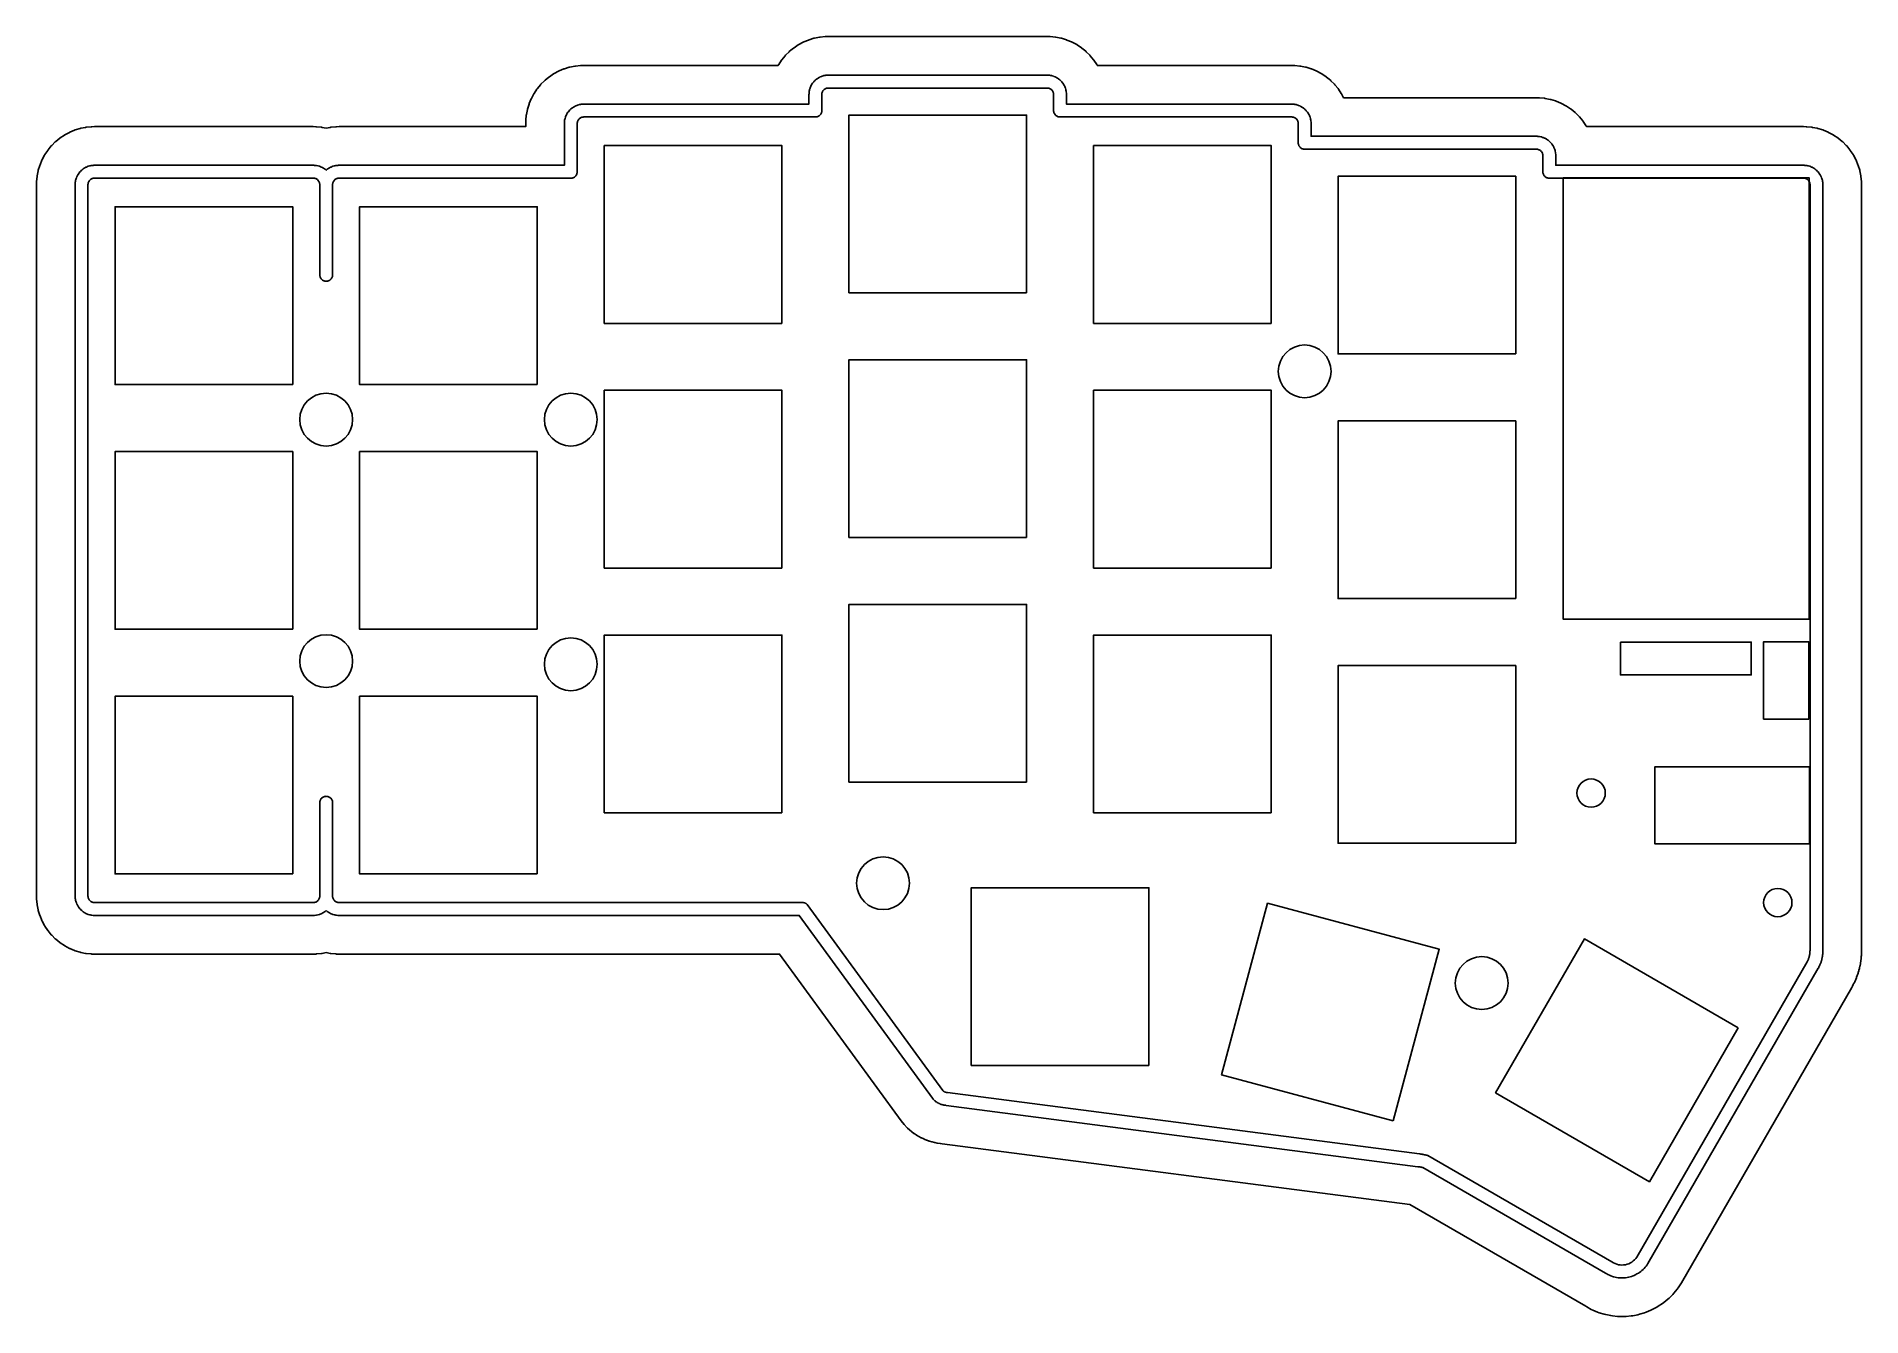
# Model space of a CAD drawing. Header units: millimetres. Extents: x -4 to 138, y -95 to 4.
import ezdxf

# ---------------------------------------------------------------- set-up
doc = ezdxf.new("R2010")
doc.units = ezdxf.units.MM

msp = doc.modelspace()

# ---------------------------------------------------------------- linework, layer by layer
at = {"layer": 'BOARD'}
msp.add_lwpolyline([(55.5, -63.25), (19.5, -63.25), (19.451, -63.2476), (19.4025, -63.2404), (19.3549, -63.2285), (19.3087, -63.2119), (19.2643, -63.191), (19.2222, -63.1657), (19.1828, -63.1365), (19.1464, -63.1036), (19.1135, -63.0672), (19.0843, -63.0278), (19.059, -62.9857), (19.0381, -62.9413), (19.0215, -62.8951), (19.0096, -62.8475), (19.0024, -62.799), (19, -62.75), (19, -55.5), (18.9976, -55.451), (18.9904, -55.4025), (18.9785, -55.3549), (18.9619, -55.3087), (18.941, -55.2643), (18.9157, -55.2222), (18.8865, -55.1828), (18.8536, -55.1464), (18.8172, -55.1135), (18.7778, -55.0843), (18.7357, -55.059), (18.6913, -55.0381), (18.6451, -55.0215), (18.5975, -55.0096), (18.549, -55.0024), (18.5, -55), (18.451, -55.0024), (18.4025, -55.0096), (18.3549, -55.0215), (18.3087, -55.0381), (18.2643, -55.059), (18.2222, -55.0843), (18.1828, -55.1135), (18.1464, -55.1464), (18.1135, -55.1828), (18.0843, -55.2222), (18.059, -55.2643), (18.0381, -55.3087), (18.0215, -55.3549), (18.0096, -55.4025), (18.0024, -55.451), (18, -55.5), (18, -62.75), (17.9976, -62.799), (17.9904, -62.8475), (17.9785, -62.8951), (17.9619, -62.9413), (17.941, -62.9857), (17.9157, -63.0278), (17.8865, -63.0672), (17.8536, -63.1036), (17.8172, -63.1365), (17.7778, -63.1657), (17.7357, -63.191), (17.6913, -63.2119), (17.6451, -63.2285), (17.5975, -63.2404), (17.549, -63.2476), (17.5, -63.25), (0.5, -63.25), (0.451, -63.2476), (0.4025, -63.2404), (0.3549, -63.2285), (0.3087, -63.2119), (0.2643, -63.191), (0.2222, -63.1657), (0.1828, -63.1365), (0.1464, -63.1036), (0.1135, -63.0672), (0.0843, -63.0278), (0.059, -62.9857), (0.0381, -62.9413), (0.0215, -62.8951), (0.0096, -62.8475), (0.0024, -62.799), (0, -62.75), (0, -7.5), (0.0024, -7.451), (0.0096, -7.4025), (0.0215, -7.3549), (0.0381, -7.3087), (0.059, -7.2643), (0.0843, -7.2222), (0.1135, -7.1828), (0.1464, -7.1464), (0.1828, -7.1135), (0.2222, -7.0843), (0.2643, -7.059), (0.3087, -7.0381), (0.3549, -7.0215), (0.4025, -7.0096), (0.451, -7.0024), (0.5, -7), (17.5, -7), (17.549, -7.0024), (17.5975, -7.0096), (17.6451, -7.0215), (17.6913, -7.0381), (17.7357, -7.059), (17.7778, -7.0843), (17.8172, -7.1135), (17.8536, -7.1464), (17.8865, -7.1828), (17.9157, -7.2222), (17.941, -7.2643), (17.9619, -7.3087), (17.9785, -7.3549), (17.9904, -7.4025), (17.9976, -7.451), (18, -7.5), (18, -14.5), (18.0024, -14.549), (18.0096, -14.5975), (18.0215, -14.6451), (18.0381, -14.6913), (18.059, -14.7357), (18.0843, -14.7778), (18.1135, -14.8172), (18.1464, -14.8536), (18.1828, -14.8865), (18.2222, -14.9157), (18.2643, -14.941), (18.3087, -14.9619), (18.3549, -14.9785), (18.4025, -14.9904), (18.451, -14.9976), (18.5, -15), (18.549, -14.9976), (18.5975, -14.9904), (18.6451, -14.9785), (18.6913, -14.9619), (18.7357, -14.941), (18.7778, -14.9157), (18.8172, -14.8865), (18.8536, -14.8536), (18.8865, -14.8172), (18.9157, -14.7778), (18.941, -14.7357), (18.9619, -14.6913), (18.9785, -14.6451), (18.9904, -14.5975), (18.9976, -14.549), (19, -14.5), (19, -7.5), (19.0024, -7.451), (19.0096, -7.4025), (19.0215, -7.3549), (19.0381, -7.3087), (19.059, -7.2643), (19.0843, -7.2222), (19.1135, -7.1828), (19.1464, -7.1464), (19.1828, -7.1135), (19.2222, -7.0843), (19.2643, -7.059), (19.3087, -7.0381), (19.3549, -7.0215), (19.4025, -7.0096), (19.451, -7.0024), (19.5, -7), (37.5, -7), (37.549, -6.9976), (37.5975, -6.9904), (37.6451, -6.9785), (37.6913, -6.9619), (37.7357, -6.941), (37.7778, -6.9157), (37.8172, -6.8865), (37.8536, -6.8536), (37.8865, -6.8172), (37.9157, -6.7778), (37.941, -6.7357), (37.9619, -6.6913), (37.9785, -6.6451), (37.9904, -6.5975), (37.9976, -6.549), (38, -6.5), (38, -2.75), (38.0024, -2.701), (38.0096, -2.6525), (38.0215, -2.6049), (38.0381, -2.5587), (38.059, -2.5143), (38.0843, -2.4722), (38.1135, -2.4328), (38.1464, -2.3964), (38.1828, -2.3635), (38.2222, -2.3343), (38.2643, -2.309), (38.3087, -2.2881), (38.3549, -2.2715), (38.4025, -2.2596), (38.451, -2.2524), (38.5, -2.25), (56.5, -2.25), (56.549, -2.2476), (56.5975, -2.2404), (56.6451, -2.2285), (56.6913, -2.2119), (56.7357, -2.191), (56.7778, -2.1657), (56.8172, -2.1365), (56.8536, -2.1036), (56.8865, -2.0672), (56.9157, -2.0278), (56.941, -1.9857), (56.9619, -1.9413), (56.9785, -1.8951), (56.9904, -1.8475), (56.9976, -1.799), (57, -1.75), (57, -0.5), (57.0024, -0.451), (57.0096, -0.4025), (57.0215, -0.3549), (57.0381, -0.3087), (57.059, -0.2643), (57.0843, -0.2222), (57.1135, -0.1828), (57.1464, -0.1464), (57.1828, -0.1135), (57.2222, -0.0843), (57.2643, -0.059), (57.3087, -0.0381), (57.3549, -0.0215), (57.4025, -0.0096), (57.451, -0.0024), (57.5, 0), (74.5, 0), (74.549, -0.0024), (74.5975, -0.0096), (74.6451, -0.0215), (74.6913, -0.0381), (74.7357, -0.059), (74.7778, -0.0843), (74.8172, -0.1135), (74.8536, -0.1464), (74.8865, -0.1828), (74.9157, -0.2222), (74.941, -0.2643), (74.9619, -0.3087), (74.9785, -0.3549), (74.9904, -0.4025), (74.9976, -0.451), (75, -0.5), (75, -1.75), (75.0024, -1.799), (75.0096, -1.8475), (75.0215, -1.8951), (75.0381, -1.9413), (75.059, -1.9857), (75.0843, -2.0278), (75.1135, -2.0672), (75.1464, -2.1036), (75.1828, -2.1365), (75.2222, -2.1657), (75.2643, -2.191), (75.3087, -2.2119), (75.3549, -2.2285), (75.4025, -2.2404), (75.451, -2.2476), (75.5, -2.25), (93.5, -2.25), (93.549, -2.2524), (93.5975, -2.2596), (93.6451, -2.2715), (93.6913, -2.2881), (93.7357, -2.309), (93.7778, -2.3343), (93.8172, -2.3635), (93.8536, -2.3964), (93.8865, -2.4328), (93.9157, -2.4722), (93.941, -2.5143), (93.9619, -2.5587), (93.9785, -2.6049), (93.9904, -2.6525), (93.9976, -2.701), (94, -2.75), (94, -4.25), (94.0024, -4.299), (94.0096, -4.3475), (94.0215, -4.3951), (94.0381, -4.4413), (94.059, -4.4857), (94.0843, -4.5278), (94.1135, -4.5672), (94.1464, -4.6036), (94.1828, -4.6365), (94.2222, -4.6657), (94.2643, -4.691), (94.3087, -4.7119), (94.3549, -4.7285), (94.4025, -4.7404), (94.451, -4.7476), (94.5, -4.75), (112.5, -4.75), (112.549, -4.7524), (112.5975, -4.7596), (112.6451, -4.7715), (112.6913, -4.7881), (112.7357, -4.809), (112.7778, -4.8343), (112.8172, -4.8635), (112.8536, -4.8964), (112.8865, -4.9328), (112.9157, -4.9722), (112.941, -5.0143), (112.9619, -5.0587), (112.9785, -5.1049), (112.9904, -5.1525), (112.9976, -5.201), (113, -5.25), (113, -6.5), (113.0024, -6.549), (113.0096, -6.5975), (113.0215, -6.6451), (113.0381, -6.6913), (113.059, -6.7357), (113.0843, -6.7778), (113.1135, -6.8172), (113.1464, -6.8536), (113.1828, -6.8865), (113.2222, -6.9157), (113.2643, -6.941), (113.3087, -6.9619), (113.3549, -6.9785), (113.4025, -6.9904), (113.451, -6.9976), (113.5, -7), (133.25, -7), (133.299, -7.0024), (133.3475, -7.0096), (133.3951, -7.0215), (133.4413, -7.0381), (133.4857, -7.059), (133.5278, -7.0843), (133.5672, -7.1135), (133.6036, -7.1464), (133.6365, -7.1828), (133.6657, -7.2222), (133.691, -7.2643), (133.7119, -7.3087), (133.7285, -7.3549), (133.7404, -7.4025), (133.7476, -7.451), (133.75, -7.5), (133.75, -66.975), (133.7498, -67.032), (133.7477, -67.089), (133.7437, -67.1459), (133.7378, -67.2027), (133.73, -67.2592), (133.7202, -67.3154), (133.7087, -67.3712), (133.6952, -67.4267), (133.6799, -67.4816), (133.6628, -67.536), (133.6439, -67.5898), (133.6231, -67.643), (133.6006, -67.6954), (133.5764, -67.747), (133.5504, -67.7978), (133.5228, -67.8477), (120.2973, -90.7815), (120.216, -90.891), (120.1243, -90.9921), (120.0232, -91.0836), (119.9135, -91.1648), (119.7964, -91.2348), (119.673, -91.293), (119.5445, -91.3387), (119.4121, -91.3716), (119.2771, -91.3913), (119.1408, -91.3977), (119.0045, -91.3907), (118.8697, -91.3703), (118.7374, -91.3367), (118.6091, -91.2903), (118.486, -91.2315), (118.3693, -91.161), (104.075, -82.9), (104.0349, -82.8882), (103.9948, -82.8768), (103.9544, -82.866), (103.914, -82.8556), (103.8734, -82.8457), (103.8327, -82.8364), (103.7919, -82.8275), (103.751, -82.8191), (103.7099, -82.8113), (103.6688, -82.8039), (103.6276, -82.7971), (103.5864, -82.7907), (103.545, -82.7849), (103.5036, -82.7795), (103.4621, -82.7747), (103.4206, -82.7703), (66.75, -78), (66.7255, -77.9994), (66.701, -77.9976), (66.6766, -77.9946), (66.6525, -77.9904), (66.6285, -77.985), (66.6049, -77.9785), (66.5816, -77.9708), (66.5587, -77.9619), (66.5362, -77.952), (66.5143, -77.941), (66.4929, -77.9289), (66.4722, -77.9157), (66.4522, -77.9016), (66.4328, -77.8865), (66.4142, -77.8705), (66.3964, -77.8536), (55.8536, -63.3964), (55.8358, -63.3795), (55.8172, -63.3635), (55.7978, -63.3484), (55.7778, -63.3343), (55.7571, -63.3211), (55.7357, -63.309), (55.7138, -63.298), (55.6913, -63.2881), (55.6684, -63.2792), (55.6451, -63.2715), (55.6215, -63.265), (55.5975, -63.2596), (55.5734, -63.2554), (55.549, -63.2524), (55.5245, -63.2506), (55.5, -63.25)], close=True, dxfattribs=at)
at = {"layer": 'HOLES'}
for centre, radius in [((94.5, -22), 2.05), ((18.5, -25.75), 2.05), ((37.5, -25.75), 2.05), ((18.5, -44.5), 2.05), ((37.5, -44.75), 2.05), ((116.75, -54.75), 1.1), ((61.75, -61.75), 2.05), ((131.25, -63.25), 1.1), ((108.25, -69.5), 2.05)]:
    msp.add_circle(centre, radius, dxfattribs=at)
at = {"layer": 'INNER'}
msp.add_lwpolyline([(18.5, -63.8673), (18.5112, -63.8775), (18.5871, -63.9397), (18.6265, -63.9689), (18.7081, -64.0235), (18.7502, -64.0487), (18.8367, -64.0949), (18.8811, -64.1159), (18.9718, -64.1535), (19.018, -64.17), (19.1119, -64.1985), (19.1595, -64.2104), (19.2557, -64.2296), (19.3043, -64.2368), (19.4019, -64.2464), (19.4509, -64.2488), (19.5, -64.25), (55.2383, -64.25), (65.5885, -78.4428), (65.6446, -78.5129), (65.7069, -78.5778), (65.7247, -78.5947), (65.761, -78.6277), (65.7796, -78.6437), (65.8176, -78.6748), (65.8369, -78.6899), (65.8763, -78.7192), (65.8964, -78.7333), (65.9372, -78.7606), (65.9579, -78.7737), (66, -78.7989), (66.0214, -78.811), (66.0647, -78.8342), (66.0866, -78.8452), (66.131, -78.8662), (66.1534, -78.8761), (66.1988, -78.8949), (66.2217, -78.9038), (66.2679, -78.9203), (66.2912, -78.928), (66.3381, -78.9422), (66.3618, -78.9488), (66.4094, -78.9607), (66.4334, -78.9661), (66.4815, -78.9757), (66.5057, -78.9799), (66.5542, -78.9871), (66.5786, -78.9901), (66.6274, -78.9949), (66.6519, -78.9967), (66.6645, -78.9973), (103.2916, -83.762), (103.3169, -83.765), (103.3524, -83.7687), (103.3817, -83.7721), (103.411, -83.7759), (103.4402, -83.78), (103.4694, -83.7845), (103.4985, -83.7893), (103.5276, -83.7945), (103.5566, -83.8001), (103.5855, -83.806), (103.6144, -83.8123), (103.6432, -83.8189), (103.6719, -83.8259), (103.6839, -83.829), (117.8603, -92.0218), (117.9686, -92.0873), (118.0552, -92.134), (118.1783, -92.1928), (118.2691, -92.2307), (118.3974, -92.2771), (118.4914, -92.306), (118.6237, -92.3395), (118.7201, -92.359), (118.855, -92.3794), (118.9529, -92.3893), (119.0891, -92.3964), (119.1875, -92.3966), (119.3238, -92.3903), (119.4217, -92.3808), (119.5567, -92.3611), (119.6532, -92.3421), (119.7856, -92.3092), (119.8798, -92.2808), (120.0083, -92.2351), (120.0993, -92.1976), (120.2227, -92.1394), (120.3095, -92.0931), (120.4266, -92.0231), (120.5085, -91.9686), (120.6181, -91.8874), (120.6942, -91.825), (120.7954, -91.7335), (120.865, -91.6639), (120.9566, -91.5629), (121.0191, -91.4869), (121.1004, -91.3773), (121.1635, -91.281), (134.389, -68.3473), (134.3974, -68.3324), (134.4251, -68.2825), (134.4408, -68.2529), (134.4668, -68.2022), (134.4815, -68.1721), (134.5058, -68.1204), (134.5195, -68.0899), (134.542, -68.0375), (134.5547, -68.0065), (134.5755, -67.9533), (134.5871, -67.9219), (134.606, -67.8681), (134.6166, -67.8363), (134.6338, -67.7819), (134.6433, -67.7498), (134.6586, -67.6948), (134.667, -67.6624), (134.6805, -67.607), (134.6878, -67.5743), (134.6994, -67.5184), (134.7057, -67.4855), (134.7154, -67.4293), (134.7205, -67.3962), (134.7283, -67.3397), (134.7324, -67.3064), (134.7383, -67.2497), (134.7412, -67.2163), (134.7452, -67.1594), (134.747, -67.126), (134.7491, -67.069), (134.7498, -67.0355), (134.75, -66.9784), (134.75, -66.975), (134.75, -7.5), (134.7488, -7.4509), (134.7464, -7.4019), (134.7368, -7.3043), (134.7296, -7.2557), (134.7104, -7.1595), (134.6985, -7.1119), (134.67, -7.018), (134.6535, -6.9718), (134.6159, -6.8811), (134.5949, -6.8367), (134.5487, -6.7502), (134.5235, -6.7081), (134.4689, -6.6265), (134.4397, -6.5871), (134.3775, -6.5112), (134.3445, -6.4749), (134.2751, -6.4055), (134.2388, -6.3725), (134.1629, -6.3103), (134.1235, -6.2811), (134.0419, -6.2265), (133.9998, -6.2013), (133.9133, -6.1551), (133.8689, -6.1341), (133.7782, -6.0965), (133.732, -6.08), (133.6381, -6.0515), (133.5905, -6.0396), (133.4943, -6.0204), (133.4457, -6.0132), (133.3481, -6.0036), (133.2991, -6.0012), (133.25, -6), (114, -6), (114, -5.25), (113.9988, -5.2009), (113.9964, -5.1519), (113.9868, -5.0543), (113.9796, -5.0057), (113.9604, -4.9095), (113.9485, -4.8619), (113.92, -4.768), (113.9035, -4.7218), (113.8659, -4.6311), (113.8449, -4.5867), (113.7987, -4.5002), (113.7735, -4.4581), (113.7189, -4.3765), (113.6897, -4.3371), (113.6275, -4.2612), (113.5945, -4.2249), (113.5251, -4.1555), (113.4888, -4.1225), (113.4129, -4.0603), (113.3735, -4.0311), (113.2919, -3.9765), (113.2498, -3.9513), (113.1633, -3.9051), (113.1189, -3.8841), (113.0282, -3.8465), (112.982, -3.83), (112.8881, -3.8015), (112.8405, -3.7896), (112.7443, -3.7704), (112.6957, -3.7632), (112.5981, -3.7536), (112.5491, -3.7512), (112.5, -3.75), (95, -3.75), (95, -2.75), (94.9988, -2.7009), (94.9964, -2.6519), (94.9868, -2.5543), (94.9796, -2.5057), (94.9604, -2.4095), (94.9485, -2.3619), (94.92, -2.268), (94.9035, -2.2218), (94.8659, -2.1311), (94.8449, -2.0867), (94.7987, -2.0002), (94.7735, -1.9581), (94.7189, -1.8765), (94.6897, -1.8371), (94.6275, -1.7612), (94.5945, -1.7249), (94.5251, -1.6555), (94.4888, -1.6225), (94.4129, -1.5603), (94.3735, -1.5311), (94.2919, -1.4765), (94.2498, -1.4513), (94.1633, -1.4051), (94.1189, -1.3841), (94.0282, -1.3465), (93.982, -1.33), (93.8881, -1.3015), (93.8405, -1.2896), (93.7443, -1.2704), (93.6957, -1.2632), (93.5981, -1.2536), (93.5491, -1.2512), (93.5, -1.25), (76, -1.25), (76, -0.5), (75.9988, -0.4509), (75.9964, -0.4019), (75.9868, -0.3043), (75.9796, -0.2557), (75.9604, -0.1595), (75.9485, -0.1119), (75.92, -0.018), (75.9035, 0.0282), (75.8659, 0.1189), (75.8449, 0.1633), (75.7987, 0.2498), (75.7735, 0.2919), (75.7189, 0.3735), (75.6897, 0.4129), (75.6275, 0.4888), (75.5945, 0.5251), (75.5251, 0.5945), (75.4888, 0.6275), (75.4129, 0.6897), (75.3735, 0.7189), (75.2919, 0.7735), (75.2498, 0.7987), (75.1633, 0.8449), (75.1189, 0.8659), (75.0282, 0.9035), (74.982, 0.92), (74.8881, 0.9485), (74.8405, 0.9604), (74.7443, 0.9796), (74.6957, 0.9868), (74.5981, 0.9964), (74.5491, 0.9988), (74.5, 1), (57.5, 1), (57.4509, 0.9988), (57.4019, 0.9964), (57.3043, 0.9868), (57.2557, 0.9796), (57.1595, 0.9604), (57.1119, 0.9485), (57.018, 0.92), (56.9718, 0.9035), (56.8811, 0.8659), (56.8367, 0.8449), (56.7502, 0.7987), (56.7081, 0.7735), (56.6265, 0.7189), (56.5871, 0.6897), (56.5112, 0.6275), (56.4749, 0.5945), (56.4055, 0.5251), (56.3725, 0.4888), (56.3103, 0.4129), (56.2811, 0.3735), (56.2265, 0.2919), (56.2013, 0.2498), (56.1551, 0.1633), (56.1341, 0.1189), (56.0965, 0.0282), (56.08, -0.018), (56.0515, -0.1119), (56.0396, -0.1595), (56.0204, -0.2557), (56.0132, -0.3043), (56.0036, -0.4019), (56.0012, -0.4509), (56, -0.5), (56, -1.25), (38.5, -1.25), (38.4509, -1.2512), (38.4019, -1.2536), (38.3043, -1.2632), (38.2557, -1.2704), (38.1595, -1.2896), (38.1119, -1.3015), (38.018, -1.33), (37.9718, -1.3465), (37.8811, -1.3841), (37.8367, -1.4051), (37.7502, -1.4513), (37.7081, -1.4765), (37.6265, -1.5311), (37.5871, -1.5603), (37.5112, -1.6225), (37.4749, -1.6555), (37.4055, -1.7249), (37.3725, -1.7612), (37.3103, -1.8371), (37.2811, -1.8765), (37.2265, -1.9581), (37.2013, -2.0002), (37.1551, -2.0867), (37.1341, -2.1311), (37.0965, -2.2218), (37.08, -2.268), (37.0515, -2.3619), (37.0396, -2.4095), (37.0204, -2.5057), (37.0132, -2.5543), (37.0036, -2.6519), (37.0012, -2.7009), (37, -2.75), (37, -6), (19.5, -6), (19.4509, -6.0012), (19.4019, -6.0036), (19.3043, -6.0132), (19.2557, -6.0204), (19.1595, -6.0396), (19.1119, -6.0515), (19.018, -6.08), (18.9718, -6.0965), (18.8811, -6.1341), (18.8367, -6.1551), (18.7502, -6.2013), (18.7081, -6.2265), (18.6265, -6.2811), (18.5871, -6.3103), (18.5112, -6.3725), (18.5, -6.3827), (18.4888, -6.3725), (18.4129, -6.3103), (18.3735, -6.2811), (18.2919, -6.2265), (18.2498, -6.2013), (18.1633, -6.1551), (18.1189, -6.1341), (18.0282, -6.0965), (17.982, -6.08), (17.8881, -6.0515), (17.8405, -6.0396), (17.7443, -6.0204), (17.6957, -6.0132), (17.5981, -6.0036), (17.5491, -6.0012), (17.5, -6), (0.5, -6), (0.4509, -6.0012), (0.4019, -6.0036), (0.3043, -6.0132), (0.2557, -6.0204), (0.1595, -6.0396), (0.1119, -6.0515), (0.018, -6.08), (-0.0282, -6.0965), (-0.1189, -6.1341), (-0.1633, -6.1551), (-0.2498, -6.2013), (-0.2919, -6.2265), (-0.3735, -6.2811), (-0.4129, -6.3103), (-0.4888, -6.3725), (-0.5251, -6.4055), (-0.5945, -6.4749), (-0.6275, -6.5112), (-0.6897, -6.5871), (-0.7189, -6.6265), (-0.7735, -6.7081), (-0.7987, -6.7502), (-0.8449, -6.8367), (-0.8659, -6.8811), (-0.9035, -6.9718), (-0.92, -7.018), (-0.9485, -7.1119), (-0.9604, -7.1595), (-0.9796, -7.2557), (-0.9868, -7.3043), (-0.9964, -7.4019), (-0.9988, -7.4509), (-1, -7.5), (-1, -62.75), (-0.9988, -62.7991), (-0.9964, -62.8481), (-0.9868, -62.9457), (-0.9796, -62.9943), (-0.9604, -63.0905), (-0.9485, -63.1381), (-0.92, -63.232), (-0.9035, -63.2782), (-0.8659, -63.3689), (-0.8449, -63.4133), (-0.7987, -63.4998), (-0.7735, -63.5419), (-0.7189, -63.6235), (-0.6897, -63.6629), (-0.6275, -63.7388), (-0.5945, -63.7751), (-0.5251, -63.8445), (-0.4888, -63.8775), (-0.4129, -63.9397), (-0.3735, -63.9689), (-0.2919, -64.0235), (-0.2498, -64.0487), (-0.1633, -64.0949), (-0.1189, -64.1159), (-0.0282, -64.1535), (0.018, -64.17), (0.1119, -64.1985), (0.1595, -64.2104), (0.2557, -64.2296), (0.3043, -64.2368), (0.4019, -64.2464), (0.4509, -64.2488), (0.5, -64.25), (17.5, -64.25), (17.5491, -64.2488), (17.5981, -64.2464), (17.6957, -64.2368), (17.7443, -64.2296), (17.8405, -64.2104), (17.8881, -64.1985), (17.982, -64.17), (18.0282, -64.1535), (18.1189, -64.1159), (18.1633, -64.0949), (18.2498, -64.0487), (18.2919, -64.0235), (18.3735, -63.9689), (18.4129, -63.9397), (18.4888, -63.8775)], close=True, dxfattribs=at)
at = {"layer": 'OUTER'}
msp.add_lwpolyline([(18.5, -3.1157), (18.1845, -3.0529), (18.1359, -3.0457), (17.7453, -3.0072), (17.6963, -3.0048), (17.5, -3), (0.5, -3), (0.3037, -3.0048), (0.2547, -3.0072), (-0.1359, -3.0457), (-0.1845, -3.0529), (-0.5695, -3.1295), (-0.6171, -3.1414), (-0.9927, -3.2554), (-1.0389, -3.2719), (-1.4016, -3.4221), (-1.4459, -3.4431), (-1.7921, -3.6281), (-1.8342, -3.6534), (-2.1606, -3.8714), (-2.2, -3.9007), (-2.5034, -4.1497), (-2.5398, -4.1826), (-2.8174, -4.4602), (-2.8503, -4.4966), (-3.0993, -4.8), (-3.1286, -4.8394), (-3.3466, -5.1658), (-3.3719, -5.2079), (-3.5569, -5.5541), (-3.5779, -5.5984), (-3.7281, -5.9611), (-3.7446, -6.0073), (-3.8586, -6.3829), (-3.8705, -6.4305), (-3.9471, -6.8155), (-3.9543, -6.8641), (-3.9928, -7.2547), (-3.9952, -7.3037), (-4, -7.5), (-4, -62.75), (-3.9952, -62.9463), (-3.9928, -62.9953), (-3.9543, -63.3859), (-3.9471, -63.4345), (-3.8705, -63.8195), (-3.8586, -63.8671), (-3.7446, -64.2427), (-3.7281, -64.2889), (-3.5779, -64.6516), (-3.5569, -64.6959), (-3.3719, -65.0421), (-3.3466, -65.0842), (-3.1286, -65.4106), (-3.0993, -65.45), (-2.8503, -65.7534), (-2.8174, -65.7898), (-2.5398, -66.0674), (-2.5034, -66.1003), (-2.2, -66.3493), (-2.1606, -66.3786), (-1.8342, -66.5966), (-1.7921, -66.6219), (-1.4459, -66.8069), (-1.4016, -66.8279), (-1.0389, -66.9781), (-0.9927, -66.9946), (-0.6171, -67.1086), (-0.5695, -67.1205), (-0.1845, -67.1971), (-0.1359, -67.2043), (0.2547, -67.2428), (0.3037, -67.2452), (0.5, -67.25), (17.5, -67.25), (17.6963, -67.2452), (17.7453, -67.2428), (18.1359, -67.2043), (18.1845, -67.1971), (18.5, -67.1343), (18.8155, -67.1971), (18.8641, -67.2043), (19.2547, -67.2428), (19.3037, -67.2452), (19.5, -67.25), (53.7131, -67.25), (63.1646, -80.2104), (63.3893, -80.4911), (63.6383, -80.7505), (63.656, -80.7674), (63.8015, -80.8993), (63.8201, -80.9153), (63.9719, -81.0399), (63.9912, -81.055), (64.1489, -81.1719), (64.169, -81.1861), (64.3322, -81.2951), (64.3529, -81.3083), (64.5213, -81.4092), (64.5427, -81.4213), (64.7158, -81.5139), (64.7378, -81.5249), (64.9153, -81.6088), (64.9377, -81.6188), (65.1191, -81.6939), (65.142, -81.7027), (65.3268, -81.7689), (65.3501, -81.7766), (65.538, -81.8336), (65.5617, -81.8401), (65.7521, -81.8878), (65.7761, -81.8932), (65.9686, -81.9315), (65.9928, -81.9357), (66.187, -81.9645), (66.2114, -81.9675), (66.3341, -81.9796), (102.6665, -86.706), (116.3335, -94.6044), (116.4165, -94.6545), (116.7628, -94.8413), (116.8859, -94.9001), (117.249, -95.052), (117.3773, -95.0984), (117.7535, -95.2138), (117.8857, -95.2474), (118.2714, -95.3253), (118.4063, -95.3457), (118.7978, -95.3853), (118.9341, -95.3924), (119.3276, -95.3934), (119.4639, -95.387), (119.8556, -95.3493), (119.9906, -95.3296), (120.3767, -95.2536), (120.5091, -95.2207), (120.8859, -95.1071), (121.0144, -95.0613), (121.3782, -94.9113), (121.5016, -94.8531), (121.8489, -94.6681), (121.966, -94.5981), (122.2934, -94.3798), (122.403, -94.2986), (122.7074, -94.0492), (122.8086, -93.9577), (123.087, -93.6796), (123.1787, -93.5785), (123.4284, -93.2744), (123.5097, -93.1648), (123.7624, -92.7797), (136.9879, -69.846), (137.0215, -69.7865), (137.0491, -69.7366), (137.1121, -69.6183), (137.1381, -69.5676), (137.1971, -69.4472), (137.2213, -69.3956), (137.2762, -69.2733), (137.2987, -69.2209), (137.3495, -69.0969), (137.3703, -69.0438), (137.4169, -68.9181), (137.4358, -68.8643), (137.4782, -68.7372), (137.4953, -68.6827), (137.5334, -68.5543), (137.5487, -68.4993), (137.5825, -68.3696), (137.5959, -68.3142), (137.6253, -68.1834), (137.6369, -68.1276), (137.6619, -67.9959), (137.6716, -67.9397), (137.6922, -67.8073), (137.7, -67.7508), (137.7162, -67.6177), (137.7221, -67.561), (137.7338, -67.4275), (137.7378, -67.3706), (137.745, -67.2367), (137.7471, -67.1797), (137.7498, -67.0457), (137.75, -66.9887), (137.75, -66.975), (137.75, -7.5), (137.7452, -7.3037), (137.7428, -7.2547), (137.7043, -6.8641), (137.6971, -6.8155), (137.6205, -6.4305), (137.6086, -6.3829), (137.4946, -6.0073), (137.4781, -5.9611), (137.3279, -5.5984), (137.3069, -5.5541), (137.1219, -5.2079), (137.0966, -5.1658), (136.8786, -4.8394), (136.8493, -4.8), (136.6003, -4.4966), (136.5674, -4.4602), (136.2898, -4.1826), (136.2534, -4.1497), (135.95, -3.9007), (135.9106, -3.8714), (135.5842, -3.6534), (135.5421, -3.6281), (135.1959, -3.4431), (135.1516, -3.4221), (134.7889, -3.2719), (134.7427, -3.2554), (134.3671, -3.1414), (134.3195, -3.1295), (133.9345, -3.0529), (133.8859, -3.0457), (133.4953, -3.0072), (133.4463, -3.0048), (133.25, -3), (116.3944, -3), (116.3719, -2.9579), (116.3466, -2.9158), (116.1286, -2.5894), (116.0993, -2.55), (115.8503, -2.2466), (115.8174, -2.2102), (115.5398, -1.9326), (115.5034, -1.8997), (115.2, -1.6507), (115.1606, -1.6214), (114.8342, -1.4034), (114.7921, -1.3781), (114.4459, -1.1931), (114.4016, -1.1721), (114.0389, -1.0219), (113.9927, -1.0054), (113.6171, -0.8914), (113.5695, -0.8795), (113.1845, -0.8029), (113.1359, -0.7957), (112.7453, -0.7572), (112.6963, -0.7548), (112.5, -0.75), (97.528, -0.75), (97.3719, -0.4579), (97.3466, -0.4158), (97.1286, -0.0894), (97.0993, -0.05), (96.8503, 0.2534), (96.8174, 0.2898), (96.5398, 0.5674), (96.5034, 0.6003), (96.2, 0.8493), (96.1606, 0.8786), (95.8342, 1.0966), (95.7921, 1.1219), (95.4459, 1.3069), (95.4016, 1.3279), (95.0389, 1.4781), (94.9927, 1.4946), (94.6171, 1.6086), (94.5695, 1.6205), (94.1845, 1.6971), (94.1359, 1.7043), (93.7453, 1.7428), (93.6963, 1.7452), (93.5, 1.75), (78.3944, 1.75), (78.3719, 1.7921), (78.3466, 1.8342), (78.1286, 2.1606), (78.0993, 2.2), (77.8503, 2.5034), (77.8174, 2.5398), (77.5398, 2.8174), (77.5034, 2.8503), (77.2, 3.0993), (77.1606, 3.1286), (76.8342, 3.3466), (76.7921, 3.3719), (76.4459, 3.5569), (76.4016, 3.5779), (76.0389, 3.7281), (75.9927, 3.7446), (75.6171, 3.8586), (75.5695, 3.8705), (75.1845, 3.9471), (75.1359, 3.9543), (74.7453, 3.9928), (74.6963, 3.9952), (74.5, 4), (57.5, 4), (57.3037, 3.9952), (57.2547, 3.9928), (56.8641, 3.9543), (56.8155, 3.9471), (56.4305, 3.8705), (56.3829, 3.8586), (56.0073, 3.7446), (55.9611, 3.7281), (55.5984, 3.5779), (55.5541, 3.5569), (55.2079, 3.3719), (55.1658, 3.3466), (54.8394, 3.1286), (54.8, 3.0993), (54.4966, 2.8503), (54.4602, 2.8174), (54.1826, 2.5398), (54.1497, 2.5034), (53.9007, 2.2), (53.8714, 2.1606), (53.6534, 1.8342), (53.6281, 1.7921), (53.6056, 1.75), (38.5, 1.75), (38.3037, 1.7452), (38.2547, 1.7428), (37.8641, 1.7043), (37.8155, 1.6971), (37.4305, 1.6205), (37.3829, 1.6086), (37.0073, 1.4946), (36.9611, 1.4781), (36.5984, 1.3279), (36.5541, 1.3069), (36.2079, 1.1219), (36.1658, 1.0966), (35.8394, 0.8786), (35.8, 0.8493), (35.4966, 0.6003), (35.4602, 0.5674), (35.1826, 0.2898), (35.1497, 0.2534), (34.9007, -0.05), (34.8714, -0.0894), (34.6534, -0.4158), (34.6281, -0.4579), (34.4431, -0.8041), (34.4221, -0.8484), (34.2719, -1.2111), (34.2554, -1.2573), (34.1414, -1.6329), (34.1295, -1.6805), (34.0529, -2.0655), (34.0457, -2.1141), (34.0072, -2.5047), (34.0048, -2.5537), (34, -2.75), (34, -3), (19.5, -3), (19.3037, -3.0048), (19.2547, -3.0072), (18.8641, -3.0457), (18.8155, -3.0529)], close=True, dxfattribs=at)
at = {"layer": 'PARTS'}
for points in [[(114.59, -6.962), (133.685, -6.962), (133.685, -41.252), (114.59, -41.252)], [(119.03, -43.03), (129.19, -43.03), (129.19, -45.57), (119.03, -45.57)], [(130.15, -49), (130.15, -43), (133.65, -43), (133.65, -49)], [(133.7, -52.7), (133.7, -58.7), (121.7, -58.7), (121.7, -52.7)]]:
    msp.add_lwpolyline(points, close=True, dxfattribs=at)
at = {"layer": 'SWITCH_CUT'}
for points in [[(72.9, -15.9), (59.1, -15.9), (59.1, -2.1), (72.9, -2.1)], [(53.9, -18.275), (40.1, -18.275), (40.1, -4.475), (53.9, -4.475)], [(91.9, -18.275), (78.1, -18.275), (78.1, -4.475), (91.9, -4.475)], [(110.9, -20.65), (97.1, -20.65), (97.1, -6.85), (110.9, -6.85)], [(15.9, -23.025), (2.1, -23.025), (2.1, -9.225), (15.9, -9.225)], [(34.9, -23.025), (21.1, -23.025), (21.1, -9.225), (34.9, -9.225)], [(72.9, -34.9), (59.1, -34.9), (59.1, -21.1), (72.9, -21.1)], [(53.9, -37.275), (40.1, -37.275), (40.1, -23.475), (53.9, -23.475)], [(91.9, -37.275), (78.1, -37.275), (78.1, -23.475), (91.9, -23.475)], [(110.9, -39.65), (97.1, -39.65), (97.1, -25.85), (110.9, -25.85)], [(15.9, -42.025), (2.1, -42.025), (2.1, -28.225), (15.9, -28.225)], [(34.9, -42.025), (21.1, -42.025), (21.1, -28.225), (34.9, -28.225)], [(72.9, -53.9), (59.1, -53.9), (59.1, -40.1), (72.9, -40.1)], [(53.9, -56.275), (40.1, -56.275), (40.1, -42.475), (53.9, -42.475)], [(91.9, -56.275), (78.1, -56.275), (78.1, -42.475), (91.9, -42.475)], [(110.9, -58.65), (97.1, -58.65), (97.1, -44.85), (110.9, -44.85)], [(15.9, -61.025), (2.1, -61.025), (2.1, -47.225), (15.9, -47.225)], [(34.9, -61.025), (21.1, -61.025), (21.1, -47.225), (34.9, -47.225)], [(82.4, -75.9), (68.6, -75.9), (68.6, -62.1), (82.4, -62.1)], [(101.379, -80.2007), (88.0493, -76.629), (91.621, -63.2993), (104.9507, -66.871)], [(128.1756, -72.9744), (121.2756, -84.9256), (109.3244, -78.0256), (116.2244, -66.0744)]]:
    msp.add_lwpolyline(points, close=True, dxfattribs=at)

doc.saveas('drawing.dxf')
